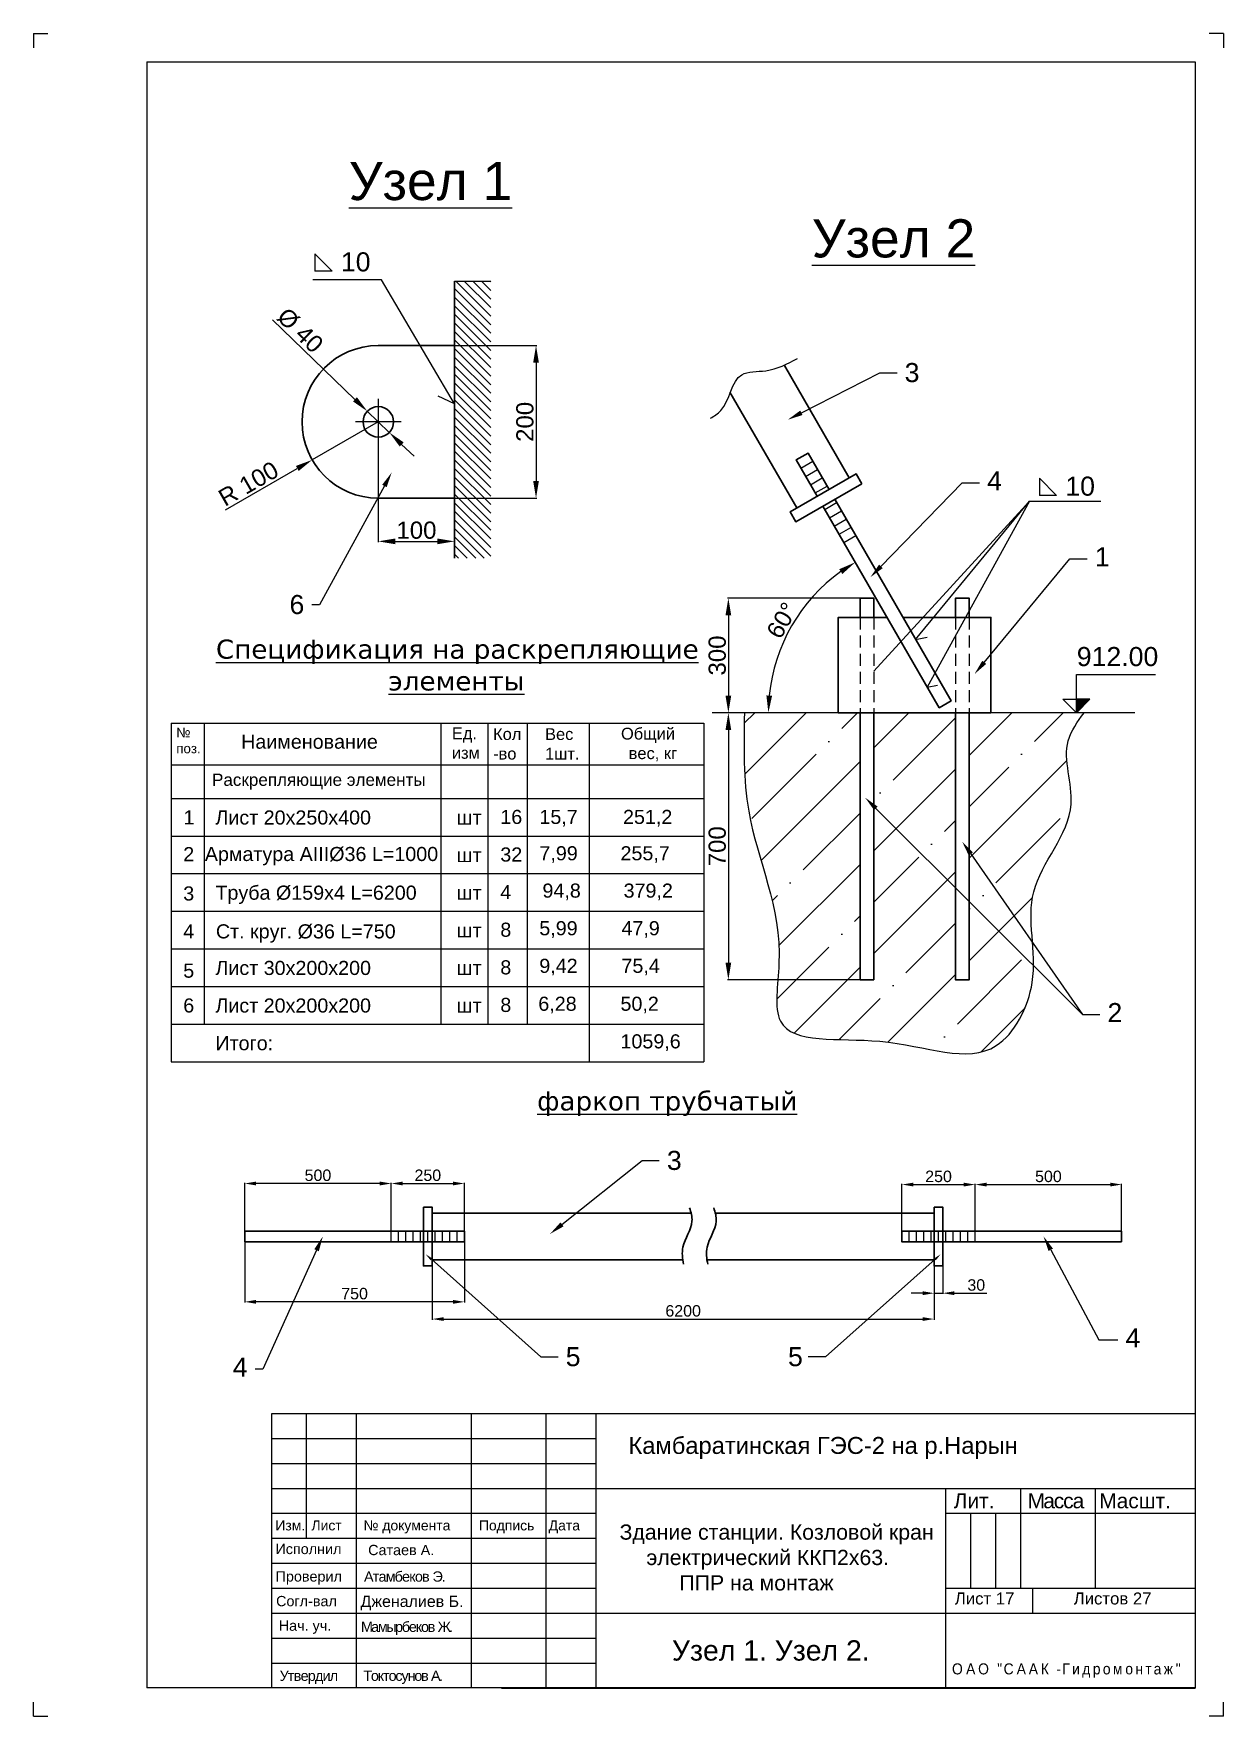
# Model space of a CAD drawing. Header units: millimetres. Extents: x 155577 to 993706, y -295114 to -113927.
# Drawn here: x 676718 to 707903, y -282929 to -238825 of the extents above; entities that cross this region are included whole.
import ezdxf
from ezdxf import colors
from ezdxf.entities.mleader import LeaderData, LeaderLine
from ezdxf.math import Vec2, Vec3

# ---------------------------------------------------------------- set-up
doc = ezdxf.new("R2010")
doc.units = ezdxf.units.MM
doc.linetypes.add('штриховая2', pattern=[9.525, 6.35, -3.175])
doc.layers.add('размер', color=84, linetype='Continuous', lineweight=18)
doc.styles.add('rom', font='times.ttf')
doc.styles.get("Standard").update_dxf_attribs({"font": 'arial.ttf'})
doc.dimstyles.new('ISO-25', dxfattribs={"dimtxt": 170, "dimasz": 170, "dimexe": 20, "dimexo": 10, "dimgap": 40, "dimtad": 1, "dimtxsty": 'Standard', "dimcen": 2.5, "dimadec": 0, "dimazin": 0, "dimtfac": 1, "dimtmove": 0, "dimatfit": 3, "dimfxl": 0, "dimarcsym": 0})

# ---------------------------------------------------------------- blocks, each defined once
blk = doc.blocks.new('A4')
at = {"color": 4}
for p, q in [((839180.34, -1943.12), (839180.34, -1945.62)), ((839180.34, -1943.12), (839182.84, -1943.12)), ((839390.34, -1943.12), (839387.84, -1943.12)), ((839390.34, -1943.12), (839390.34, -1945.62)), ((839180.34, -2240.12), (839180.34, -2237.62)), ((839390.34, -2240.12), (839390.34, -2237.62)), ((839180.34, -2240.12), (839182.84, -2240.12)), ((839390.34, -2240.12), (839387.84, -2240.12))]:
    blk.add_line(p, q, dxfattribs=at)
for p, q in [((839200.34, -1948.12), (839200.34, -2235.12)), ((839200.34, -1948.12), (839385.34, -1948.12)), ((839385.34, -1948.12), (839385.34, -2235.12)), ((839385.34, -2235.12), (839200.34, -2235.12))]:
    blk.add_line(p, q)
blk = doc.blocks.new('*D133')
at = {"layer": 'Defpoints', "color": 0, "transparency": 16777216}
for p in [(687752, -247000), (687752, -251000), (689886, -251000)]:
    blk.add_point(p, dxfattribs=at)
at = {"layer": 'размер', "color": 0, "lineweight": -2, "transparency": 16777216}
for p, q in [((687762, -247000), (689906, -247000)), ((689886, -247450), (689886, -250550)), ((687762, -251000), (689906, -251000))]:
    blk.add_line(p, q, dxfattribs=at)
at = {"layer": 'размер', "color": 0, "transparency": 16777216}
for points in [[(689811, -247450), (689961, -247450), (689886, -247000)], [(689811, -250550), (689961, -250550), (689886, -251000)]]:
    blk.add_solid(points, dxfattribs=at)
at = {"layer": 'размер', "color": 0, "transparency": 16777216, "insert": (689596, -249000), "char_height": 450, "attachment_point": 5, "rotation": 90}
blk.add_mtext('200', dxfattribs=at)
blk = doc.blocks.new('*D134')
at = {"layer": 'Defpoints', "color": 0, "transparency": 16777216}
for p in [(685752, -249600), (687752, -251000), (687752, -252132)]:
    blk.add_point(p, dxfattribs=at)
at = {"layer": 'размер', "color": 0, "lineweight": -2, "transparency": 16777216}
for p, q in [((685752, -249610), (685752, -252152)), ((687752, -251010), (687752, -252152)), ((686202, -252132), (687302, -252132))]:
    blk.add_line(p, q, dxfattribs=at)
at = {"layer": 'размер', "color": 0, "transparency": 16777216}
for points in [[(686202, -252057), (686202, -252207), (685752, -252132)], [(687302, -252057), (687302, -252207), (687752, -252132)]]:
    blk.add_solid(points, dxfattribs=at)
at = {"layer": 'размер', "color": 0, "transparency": 16777216, "insert": (686752, -251842), "char_height": 450, "attachment_point": 5}
blk.add_mtext('100', dxfattribs=at)
blk = doc.blocks.new('*D135')
at = {"layer": 'Defpoints', "color": 0, "transparency": 16777216}
for p in [(685464, -248723), (686040, -249278)]:
    blk.add_point(p, dxfattribs=at)
at = {"layer": 'размер', "color": 0, "lineweight": -2, "transparency": 16777216}
for p, q in [((682980, -246327), (685140, -248410)), ((686040, -249278), (685464, -248723)), ((686364, -249591), (686688, -249903))]:
    blk.add_line(p, q, dxfattribs=at)
at = {"layer": 'размер', "color": 0, "transparency": 16777216}
for points in [[(685193, -248356), (685088, -248464), (685464, -248723)], [(686416, -249537), (686312, -249645), (686040, -249278)]]:
    blk.add_solid(points, dxfattribs=at)
at = {"layer": 'размер', "color": 0, "transparency": 16777216, "insert": (683703, -246604), "char_height": 450, "attachment_point": 5, "rotation": 316.0409}
blk.add_mtext('%%C 40', dxfattribs=at)
blk = doc.blocks.new('*D136')
at = {"layer": 'Defpoints', "color": 0, "transparency": 16777216}
for p in [(685752, -249000), (684018, -249997)]:
    blk.add_point(p, dxfattribs=at)
at = {"layer": 'размер', "color": 0, "lineweight": -2, "transparency": 16777216}
for p, q in [((685752, -249000), (684018, -249997)), ((681748, -251302), (683628, -250221))]:
    blk.add_line(p, q, dxfattribs=at)
at = {"layer": 'размер', "color": 0, "transparency": 16777216}
blk.add_solid([(683591, -250156), (683666, -250286), (684018, -249997)], dxfattribs=at)
at = {"layer": 'размер', "color": 0, "transparency": 16777216, "insert": (682349, -250622), "char_height": 450, "attachment_point": 5, "rotation": 29.887}
blk.add_mtext('R 100', dxfattribs=at)
blk = doc.blocks.new('*D137')
at = {"layer": 'Defpoints', "color": 0, "transparency": 16777216}
for p in [(698380, -253624), (694928, -256624), (698380, -256624)]:
    blk.add_point(p, dxfattribs=at)
at = {"layer": 'размер', "color": 0, "lineweight": -2, "transparency": 16777216}
for p, q in [((698370, -253624), (694908, -253624)), ((694928, -254074), (694928, -256174)), ((698370, -256624), (694908, -256624))]:
    blk.add_line(p, q, dxfattribs=at)
at = {"layer": 'размер', "color": 0, "transparency": 16777216}
for points in [[(694853, -254074), (695003, -254074), (694928, -253624)], [(694853, -256174), (695003, -256174), (694928, -256624)]]:
    blk.add_solid(points, dxfattribs=at)
at = {"layer": 'размер', "color": 0, "transparency": 16777216, "insert": (694638, -255124), "char_height": 450, "attachment_point": 5, "rotation": 90}
blk.add_mtext('300', dxfattribs=at)
blk = doc.blocks.new('*D138')
at = {"layer": 'Defpoints', "color": 0, "transparency": 16777216}
for p in [(694928, -256624), (694928, -263624), (698380, -263624)]:
    blk.add_point(p, dxfattribs=at)
at = {"layer": 'размер', "color": 0, "lineweight": -2, "transparency": 16777216}
for p, q in [((694918, -256624), (694908, -256624)), ((694928, -257074), (694928, -263174)), ((698370, -263624), (694908, -263624))]:
    blk.add_line(p, q, dxfattribs=at)
at = {"layer": 'размер', "color": 0, "transparency": 16777216}
for points in [[(694853, -257074), (695003, -257074), (694928, -256624)], [(694853, -263174), (695003, -263174), (694928, -263624)]]:
    blk.add_solid(points, dxfattribs=at)
at = {"layer": 'размер', "color": 0, "transparency": 16777216, "insert": (694638, -260124), "char_height": 450, "attachment_point": 5, "rotation": 90}
blk.add_mtext('700', dxfattribs=at)
blk = doc.blocks.new('*D139')
at = {"layer": 'Defpoints', "color": 0, "transparency": 16777216}
for p in [(697404, -251210), (697042, -253698), (694505, -256624), (700454, -256493), (705584, -256624)]:
    blk.add_point(p, dxfattribs=at)
at = {"layer": 'размер', "color": 0, "lineweight": -2, "transparency": 16777216}
blk.add_arc((700530, -256624), 4553, 125.6656, 174.3344, dxfattribs=at)
at = {"layer": 'размер', "color": 0, "transparency": 16777216}
for points in [[(697835, -252862), (697916, -252988), (698254, -252681)], [(696074, -256178), (695925, -256171), (695977, -256624)]]:
    blk.add_solid(points, dxfattribs=at)
at = {"layer": 'размер', "color": 0, "transparency": 16777216, "insert": (696336, -254203), "char_height": 450, "attachment_point": 5, "rotation": 60}
blk.add_mtext('60°', dxfattribs=at)
blk = doc.blocks.new('*D140')
at = {"layer": 'Defpoints', "color": 0, "transparency": 16777216}
for p in [(687166, -269744), (700321, -269744), (700321, -272516)]:
    blk.add_point(p, dxfattribs=at)
at = {"layer": 'размер', "color": 0, "lineweight": -2, "transparency": 16777216}
for p, q in [((687166, -269754), (687166, -272536)), ((700321, -269754), (700321, -272536)), ((687466, -272516), (700021, -272516))]:
    blk.add_line(p, q, dxfattribs=at)
at = {"layer": 'размер', "color": 0, "transparency": 16777216}
for points in [[(687466, -272466), (687466, -272566), (687166, -272516)], [(700021, -272466), (700021, -272566), (700321, -272516)]]:
    blk.add_solid(points, dxfattribs=at)
at = {"layer": 'размер', "color": 0, "transparency": 16777216, "insert": (693743, -272303), "char_height": 300, "attachment_point": 5}
blk.add_mtext('6200', dxfattribs=at)
blk = doc.blocks.new('*D141')
at = {"layer": 'Defpoints', "color": 0, "transparency": 16777216}
for p in [(682250, -270493), (688010, -270493), (682250, -272065)]:
    blk.add_point(p, dxfattribs=at)
at = {"layer": 'размер', "color": 0, "lineweight": -2, "transparency": 16777216}
for p, q in [((682250, -270503), (682250, -272085)), ((688010, -270503), (688010, -272085)), ((687710, -272065), (682550, -272065))]:
    blk.add_line(p, q, dxfattribs=at)
at = {"layer": 'размер', "color": 0, "transparency": 16777216}
for points in [[(682550, -272015), (682550, -272115), (682250, -272065)], [(687710, -272015), (687710, -272115), (688010, -272065)]]:
    blk.add_solid(points, dxfattribs=at)
at = {"layer": 'размер', "color": 0, "transparency": 16777216, "insert": (685130, -271851), "char_height": 300, "attachment_point": 5}
blk.add_mtext('750', dxfattribs=at)
blk = doc.blocks.new('*D142')
at = {"layer": 'Defpoints', "color": 0, "transparency": 16777216}
for p in [(688010, -268963), (686090, -270216), (688010, -270216)]:
    blk.add_point(p, dxfattribs=at)
at = {"layer": 'размер', "color": 0, "lineweight": -2, "transparency": 16777216}
for p, q in [((686090, -270206), (686090, -268943)), ((686390, -268963), (687710, -268963)), ((688010, -270206), (688010, -268943))]:
    blk.add_line(p, q, dxfattribs=at)
at = {"layer": 'размер', "color": 0, "transparency": 16777216}
for points in [[(686390, -268913), (686390, -269013), (686090, -268963)], [(687710, -268913), (687710, -269013), (688010, -268963)]]:
    blk.add_solid(points, dxfattribs=at)
at = {"layer": 'размер', "color": 0, "transparency": 16777216, "insert": (687050, -268749), "char_height": 300, "attachment_point": 5}
blk.add_mtext('250', dxfattribs=at)
blk = doc.blocks.new('*D143')
at = {"layer": 'Defpoints', "color": 0, "transparency": 16777216}
for p in [(682250, -268963), (682250, -270216), (686090, -270216)]:
    blk.add_point(p, dxfattribs=at)
at = {"layer": 'размер', "color": 0, "lineweight": -2, "transparency": 16777216}
for p, q in [((682250, -270206), (682250, -268943)), ((685790, -268963), (682550, -268963)), ((686090, -270206), (686090, -268943))]:
    blk.add_line(p, q, dxfattribs=at)
at = {"layer": 'размер', "color": 0, "transparency": 16777216}
for points in [[(682550, -268913), (682550, -269013), (682250, -268963)], [(685790, -268913), (685790, -269013), (686090, -268963)]]:
    blk.add_solid(points, dxfattribs=at)
at = {"layer": 'размер', "color": 0, "transparency": 16777216, "insert": (684170, -268749), "char_height": 300, "attachment_point": 5}
blk.add_mtext('500', dxfattribs=at)
blk = doc.blocks.new('*D144')
at = {"layer": 'Defpoints', "color": 0, "transparency": 16777216}
for p in [(701397, -268991), (699477, -270216), (701397, -270216)]:
    blk.add_point(p, dxfattribs=at)
at = {"layer": 'размер', "color": 0, "lineweight": -2, "transparency": 16777216}
for p, q in [((699477, -270206), (699477, -268971)), ((699777, -268991), (701097, -268991)), ((701397, -270206), (701397, -268971))]:
    blk.add_line(p, q, dxfattribs=at)
at = {"layer": 'размер', "color": 0, "transparency": 16777216}
for points in [[(699777, -268941), (699777, -269041), (699477, -268991)], [(701097, -268941), (701097, -269041), (701397, -268991)]]:
    blk.add_solid(points, dxfattribs=at)
at = {"layer": 'размер', "color": 0, "transparency": 16777216, "insert": (700437, -268778), "char_height": 300, "attachment_point": 5}
blk.add_mtext('250', dxfattribs=at)
blk = doc.blocks.new('*D145')
at = {"layer": 'Defpoints', "color": 0, "transparency": 16777216}
for p in [(705237, -268991), (701397, -270216), (705237, -270216)]:
    blk.add_point(p, dxfattribs=at)
at = {"layer": 'размер', "color": 0, "lineweight": -2, "transparency": 16777216}
for p, q in [((701397, -270206), (701397, -268971)), ((701697, -268991), (704937, -268991)), ((705237, -270206), (705237, -268971))]:
    blk.add_line(p, q, dxfattribs=at)
at = {"layer": 'размер', "color": 0, "transparency": 16777216}
for points in [[(701697, -268941), (701697, -269041), (701397, -268991)], [(704937, -268941), (704937, -269041), (705237, -268991)]]:
    blk.add_solid(points, dxfattribs=at)
at = {"layer": 'размер', "color": 0, "transparency": 16777216, "insert": (703317, -268778), "char_height": 300, "attachment_point": 5}
blk.add_mtext('500', dxfattribs=at)
blk = doc.blocks.new('*D146')
at = {"layer": 'Defpoints', "color": 0, "transparency": 16777216}
for p in [(700321, -271123), (700552, -271123), (700552, -271838)]:
    blk.add_point(p, dxfattribs=at)
at = {"layer": 'размер', "color": 0, "lineweight": -2, "transparency": 16777216}
for p, q in [((700321, -271133), (700321, -271858)), ((700552, -271133), (700552, -271858)), ((700021, -271838), (699721, -271838)), ((700321, -271838), (700552, -271838)), ((700852, -271838), (701700, -271838))]:
    blk.add_line(p, q, dxfattribs=at)
at = {"layer": 'размер', "color": 0, "transparency": 16777216}
for points in [[(700021, -271788), (700021, -271888), (700321, -271838)], [(700852, -271788), (700852, -271888), (700552, -271838)]]:
    blk.add_solid(points, dxfattribs=at)
at = {"layer": 'размер', "color": 0, "transparency": 16777216, "insert": (701426, -271625), "char_height": 300, "attachment_point": 5}
blk.add_mtext('30', dxfattribs=at)

msp = doc.modelspace()

# ---------------------------------------------------------------- hatches: boundary and pattern name
h = msp.add_hatch()
h.set_pattern_fill('ANSI31', color=256, scale=50, angle=90, style=0)
h.set_pattern_definition([(135, (0, 3784.61), (-112.2532, -112.2532), [])])
h.paths.add_polyline_path([(688700.415, -247000.494), (688700.415, -245311.903), (687752.318, -245311.903), (687752.318, -247000.494), (687752.318, -251000.494), (687752.318, -252569.002), (688700.415, -252569.002), (688700.415, -251000.494)])
h = msp.add_hatch()
h.set_pattern_fill('ANSI35', color=256, scale=300, style=0)
h.set_pattern_definition([(45, (-6156507.2, 2381133), (-1347.0384, 1347.0384), []), (45, (-6155160.2, 2381133), (-1347.0384, 1347.0384), [2381.25, -476.25, 0, -476.25])])
edge = h.paths.add_edge_path()
edge.add_line((698380.015, -256624.015), (695348.904, -256624.015))
edge.add_spline(control_points=[(695348.904, -256624.015), (695333.306, -257501.128), (695293.132, -259760.213), (696545.676, -262131.74), (695911.324, -265422.842), (699219.424, -264926.767), (701842.884, -266142.188), (703244.977, -263506.281), (702446.087, -261206.188), (704332.271, -259375.16), (703568.701, -257566.175), (704079.175, -256861.615), (704251.322, -256624.015)], knot_values=[0, 0, 0, 0, 258.474858731, 665.725746099, 816.515883548, 1082.091336708, 1387.849909082, 1578.609411502, 1816.061337592, 2065.997594357, 2231.987027669, 2316.445921602, 2316.445921602, 2316.445921602, 2316.445921602], degree=3, periodic=0)
edge.add_line((704251.322, -256624.015), (701240.015, -256624.015))
edge.add_line((701240.015, -256624.015), (701240.015, -263624.015))
edge.add_line((701240.015, -263624.015), (700880.015, -263624.015))
edge.add_line((700880.015, -263624.015), (700880.015, -256624.015))
edge.add_line((700880.015, -256624.015), (698740.015, -256624.015))
edge.add_line((698740.015, -256624.015), (698740.015, -263624.015))
edge.add_line((698740.015, -263624.015), (698380.015, -263624.015))
edge.add_line((698380.015, -263624.015), (698380.015, -256624.015))
msp.add_hatch(color=256).paths.add_polyline_path([(704051.059, -256624.015), (704404.612, -256270.462), (704051.059, -256270.462)])

# ---------------------------------------------------------------- linework, layer by layer
for p, q in [((684092.1, -244596.228), (684092.1, -245046.987)), ((684092.1, -244596.228), (684542.858, -245046.987)), ((684542.858, -245046.987), (684092.1, -245046.987)), ((685832.608, -245273.779), (684032.862, -245273.779)), ((687752.318, -248528.277), (685832.608, -245273.779)), ((687752.318, -245311.903), (688700.415, -245311.903)), ((685752.318, -248400.494), (685752.318, -249600.494)), ((687752.318, -248528.277), (687323.511, -248322.189)), ((686352.318, -249000.494), (685152.318, -249000.494)), ((696829.13, -250214.031), (697140.899, -250034.031)), ((696954.13, -250430.538), (697265.899, -250250.538)), ((696954.13, -250430.538), (697265.899, -250250.538)), ((697079.13, -250647.044), (697390.899, -250467.044)), ((697079.13, -250647.044), (697390.899, -250467.044)), ((703080.839, -250475.337), (703080.839, -250926.096)), ((703080.839, -250475.337), (703531.598, -250926.096)), ((697204.13, -250863.55), (697515.899, -250683.55)), ((697204.13, -250863.55), (697515.899, -250683.55)), ((703531.598, -250926.096), (703080.839, -250926.096)), ((697454.13, -251296.563), (697765.899, -251116.563)), ((697454.13, -251296.563), (697765.899, -251116.563)), ((697579.13, -251513.07), (697890.899, -251333.07)), ((697579.13, -251513.07), (697890.899, -251333.07)), ((702825.054, -251076.604), (698740.015, -255530.815)), ((699836.823, -254703.508), (702825.054, -251076.604)), ((702825.054, -251076.604), (700141.324, -255950.92)), ((702825.054, -251076.604), (704695.1, -251076.604)), ((697704.13, -251729.576), (698015.899, -251549.576)), ((697704.13, -251729.576), (698015.899, -251549.576)), ((697829.13, -251946.082), (698140.899, -251766.082)), ((697829.13, -251946.082), (698140.899, -251766.082)), ((697954.13, -252162.589), (698265.899, -251982.589)), ((699836.823, -254703.508), (700140.708, -254646.019)), ((704051.059, -256624.015), (704051.059, -255624.015)), ((704051.059, -255624.015), (706128.117, -255624.015)), ((700141.324, -255950.92), (700410.588, -255899.981)), ((705584.451, -256624.015), (694505.356, -256624.015)), ((704051.059, -256624.015), (703697.505, -256270.462)), ((703697.505, -256270.462), (704051.059, -256270.462)), ((704051.059, -256624.015), (704404.612, -256270.462)), ((704404.612, -256270.462), (704051.059, -256270.462)), ((680320.565, -256899.591), (694284.961, -256899.591)), ((680320.565, -256899.591), (680320.565, -265769.991)), ((681182.965, -256899.591), (681182.965, -264784.391)), ((687394.008, -256899.591), (687394.008, -264784.391)), ((688626.008, -256899.591), (688626.008, -264784.391)), ((689651.485, -256899.591), (689651.485, -264784.391)), ((691276.135, -256899.591), (691276.135, -265769.991)), ((694284.961, -256899.591), (694284.961, -265769.991)), ((680320.565, -257986.344), (694284.961, -257986.344)), ((680320.565, -258870.791), (694284.961, -258870.791)), ((680320.565, -259856.391), (694284.961, -259856.391)), ((680320.565, -260841.991), (694284.961, -260841.991)), ((680320.565, -261827.591), (694284.961, -261827.591)), ((680320.565, -262813.191), (694284.961, -262813.191)), ((680320.565, -263798.791), (694284.961, -263798.791)), ((680320.565, -264784.391), (694284.961, -264784.391)), ((680320.565, -265769.991), (694284.961, -265769.991)), ((686090.467, -270492.852), (686090.467, -270216.372)), ((686282.467, -270492.852), (686282.467, -270216.372)), ((686282.467, -270492.852), (686282.467, -270216.372)), ((686474.467, -270492.852), (686474.467, -270216.372)), ((686474.467, -270492.852), (686474.467, -270216.372)), ((686666.467, -270492.852), (686666.467, -270216.372)), ((686666.467, -270492.852), (686666.467, -270216.372)), ((686858.467, -270492.852), (686858.467, -270216.372)), ((686858.467, -270492.852), (686858.467, -270216.372)), ((687242.467, -270492.852), (687242.467, -270216.372)), ((687242.467, -270492.852), (687242.467, -270216.372)), ((687434.467, -270492.852), (687434.467, -270216.372)), ((687434.467, -270492.852), (687434.467, -270216.372)), ((687626.467, -270492.852), (687626.467, -270216.372)), ((687626.467, -270492.852), (687626.467, -270216.372)), ((687818.467, -270492.852), (687818.467, -270216.372)), ((699668.505, -270492.852), (699668.505, -270216.372)), ((699860.505, -270492.852), (699860.505, -270216.372)), ((699860.505, -270492.852), (699860.505, -270216.372)), ((700052.505, -270492.852), (700052.505, -270216.372)), ((700052.505, -270492.852), (700052.505, -270216.372)), ((700244.505, -270492.852), (700244.505, -270216.372)), ((700244.505, -270492.852), (700244.505, -270216.372)), ((700628.505, -270492.852), (700628.505, -270216.372)), ((700628.505, -270492.852), (700628.505, -270216.372)), ((700820.505, -270492.852), (700820.505, -270216.372)), ((700820.505, -270492.852), (700820.505, -270216.372)), ((701012.505, -270492.852), (701012.505, -270216.372)), ((701012.505, -270492.852), (701012.505, -270216.372)), ((701204.505, -270492.852), (701204.505, -270216.372)), ((701204.505, -270492.852), (701204.505, -270216.372)), ((701396.505, -270492.852), (701396.505, -270216.372)), ((682958.206, -282186.761), (682958.206, -274991.582)), ((682958.206, -274991.582), (707160.171, -274991.582)), ((683873.956, -278262.118), (683873.956, -274991.582)), ((685182.171, -282186.761), (685182.171, -274991.582)), ((688191.064, -282186.761), (688191.064, -274991.582)), ((690153.385, -282186.761), (690153.385, -274991.582)), ((691461.599, -282186.761), (691461.599, -274991.582)), ((682958.206, -275645.69), (691461.599, -275645.69)), ((682958.206, -276299.797), (691461.599, -276299.797)), ((682958.206, -276953.904), (707160.171, -276953.904)), ((682958.206, -276953.904), (707160.171, -276953.904)), ((700619.1, -276953.904), (700619.1, -282186.761)), ((702581.421, -276953.904), (702581.421, -279570.333)), ((704543.743, -276953.904), (704543.743, -279570.333)), ((707160.171, -276781.361), (707160.171, -282186.761)), ((682958.206, -277608.011), (691461.599, -277608.011)), ((700619.1, -277608.011), (707160.171, -277608.011)), ((701273.207, -277608.011), (701273.207, -279570.333)), ((701927.314, -277608.011), (701927.314, -279570.333)), ((682958.206, -278262.118), (691461.599, -278262.118)), ((682958.206, -278262.118), (691461.599, -278262.118)), ((682958.206, -278916.225), (691461.599, -278916.225)), ((682958.206, -278916.225), (691461.599, -278916.225)), ((682958.206, -279570.333), (691461.599, -279570.333)), ((700619.1, -279570.333), (707160.171, -279570.333)), ((702903.893, -279570.333), (702903.893, -280224.44)), ((682958.206, -280224.44), (707160.171, -280224.44)), ((682958.206, -280878.547), (691461.599, -280878.547)), ((682958.206, -280878.547), (691461.599, -280878.547)), ((682958.206, -281532.654), (691461.599, -281532.654)), ((707160.171, -282186.761), (688978.371, -282186.761)), ((688978.371, -282186.761), (707160.171, -282186.761))]:
    msp.add_line(p, q)
at = {"lineweight": 30}
for p, q in [((687752.318, -247000.494), (687752.318, -245311.903)), ((687752.318, -247000.494), (685752.318, -247000.494)), ((687752.318, -251000.494), (687752.318, -247000.494)), ((698098.505, -250462.653), (696400.601, -247521.797)), ((694967.459, -248219.523), (696721.524, -251257.653)), ((685752.318, -251000.494), (687752.318, -251000.494)), ((687752.318, -252569.002), (687752.318, -251000.494)), ((687165.667, -269744.052), (693952.957, -269744.052)), ((694588.077, -269744.052), (700321.305, -269744.052)), ((693732.441, -270965.172), (687165.667, -270965.172)), ((700321.305, -270965.172), (694367.561, -270965.172))]:
    msp.add_line(p, q, dxfattribs=at)
at = {"linetype": 'штриховая2', "ltscale": 50}
for p, q in [((698380.015, -254124.015), (698380.015, -256624.015)), ((698740.015, -254124.015), (698740.015, -256624.015)), ((700880.015, -254124.015), (700880.015, -256624.015)), ((701240.015, -254124.015), (701240.015, -256624.015))]:
    msp.add_line(p, q, dxfattribs=at)
at = {"color": 3}
for p, q in [((687050.467, -270492.852), (687050.467, -270216.372)), ((700436.505, -270492.852), (700436.505, -270216.372))]:
    msp.add_line(p, q, dxfattribs=at)
at = {"lineweight": 30}
for points in [[(697254.13, -250950.153), (696704.13, -249997.525), (697015.899, -249817.525), (697565.899, -250770.153)], [(697715.899, -251029.961), (700765.899, -256312.716), (700454.13, -256492.716), (697404.13, -251209.961)], [(698380.015, -254124.015), (698380.015, -253624.015), (698740.015, -253624.015), (698740.015, -254124.015)], [(700880.015, -254124.015), (700880.015, -253624.015), (701240.015, -253624.015), (701240.015, -254124.015)], [(699502.253, -254124.015), (701810.015, -254124.015), (701810.015, -256624.015), (697810.015, -256624.015), (697810.015, -254124.015), (699086.56, -254124.015)], [(698740.015, -256624.015), (698740.015, -263624.015), (698380.015, -263624.015), (698380.015, -256624.015)], [(701240.015, -256624.015), (701240.015, -263624.015), (700880.015, -263624.015), (700880.015, -256624.015)]]:
    msp.add_lwpolyline(points, dxfattribs=at)
for points in [[(698426.04, -250619.961), (698276.04, -250360.153), (696543.989, -251360.153), (696693.989, -251619.961)], [(686935.267, -269586.612), (687165.667, -269586.612), (687165.667, -271122.612), (686935.267, -271122.612)], [(700321.305, -269586.612), (700551.705, -269586.612), (700551.705, -271122.612), (700321.305, -271122.612)], [(682250.467, -270492.852), (688010.467, -270492.852), (688010.467, -270216.372), (682250.467, -270216.372)], [(705236.505, -270492.852), (699476.505, -270492.852), (699476.505, -270216.372), (705236.505, -270216.372)]]:
    msp.add_lwpolyline(points, close=True, dxfattribs=at)
msp.add_circle((685752.318, -249000.494), 400, dxfattribs=at)
msp.add_arc((685752.318, -249000.494), 2000, 90, 270, dxfattribs=at)
for points in [[(694459.195, -248906.807), (694729.297, -248704.078), (695278.597, -247763.386), (695906.316, -247658.843), (696736.287, -247340.612)], [(695348.904, -256624.015), (695462.113, -259206.283), (696254.263, -263201.008), (696291.964, -264708.438), (698894.78, -265236.058), (701950.275, -265349.106), (702893.336, -263690.927), (702931.037, -261316.707), (703911.852, -259017.834), (703836.396, -257359.656), (704251.322, -256624.015)]]:
    msp.add_spline(points, degree=3)
for points in [[(693909.524, -269602.522), (693951.135, -269719.616), (694044.704, -270070.192), (693680.255, -270537.427), (693721.606, -270927.735), (693752.344, -271079.986)], [(694544.643, -269602.522), (694586.254, -269719.616), (694679.824, -270070.192), (694315.374, -270537.427), (694356.725, -270927.735), (694387.463, -271079.986)]]:
    msp.add_open_spline(points, degree=3, knots=[134.388902162, 134.388902162, 134.388902162, 134.388902162, 492.997676913, 1214.036856608, 1667.82773512, 1667.82773512, 1667.82773512, 1667.82773512], dxfattribs=at)

# ---------------------------------------------------------------- block references
at = {"color": 4, "xscale": 148.5, "yscale": 148.5, "zscale": 148.5}
msp.add_blockref('A4', (-123941563.107, 49729.164), dxfattribs=at)

# ---------------------------------------------------------------- texts
for s, insert, char_height, width, attachment_point in [('{\\LУзел 1}', (684976.079, -242186.528), 1000, 6066.91323, 1), ('{\\LУзел 2}', (697113.116, -243690.032), 1000, 6066.91323, 1), ('10', (684771.724, -244556.227), 500, 1863.66464, 1), ('10', (703760.463, -250435.336), 500, 1863.66464, 1), ('\\pi40.807;{\\fVerdana|b0|i0|c204|p34;\\LСпецификация на раскрепляющие \\P\\pi4561;элементы}', (681455.088, -254707.12), 500, 12458.71364, 1), ('912.00', (704061.042, -254901.203), 500, 1658.79455, 1), ('{\\H0.67641x;№\\Pпоз.} ', (680456.035, -257019.505), 369.6, 688.38424, 1), ('Ед.\\Pизм', (687680.685, -257008.974), 308, 697.22369, 1), ('Кол\\P-во', (688761.167, -257029.102), 308, 711.63455, 1), ('Вес\\P1шт.', (690123.164, -257029.334), 308, 697.22369, 1), ('\\pi370.8;Общий \\P\\pi572.39;вес, кг', (691742.846, -257017.806), 308, 2108.06827, 1), ('Наименование', (682155.922, -257197.536), 369.6, 4441.30651, 1), ('Раскрепляющие элементы', (681392.875, -258220.329), 320, 5729.85521, 1), ('1', (680646.383, -259180.358), 369.6, 291.87108, 1), ('Лист 20х250х400', (681482.045, -259185.416), 369.6, 5717.59891, 1), ('шт', (687807.605, -259185.416), 369.6, 291.87108, 1), ('16', (688949.92, -259169.633), 369.6, 291.87108, 1), ('15,7', (689975.397, -259169.633), 369.6, 291.87108, 1), ('251,2', (692166.599, -259169.633), 369.6, 291.87108, 1), ('2', (680638.981, -260145.429), 369.6, 291.87108, 1), ('Арматура AIII%%C36 L=1000', (681204.24, -260141.653), 369.6, 6151.95494, 1), ('32', (688949.92, -260155.233), 369.6, 291.87108, 1), ('7,99', (689975.397, -260122.075), 369.6, 291.87108, 1), ('255,7', (692100.427, -260122.075), 369.6, 291.87108, 1), ('шт', (687807.605, -260171.016), 369.6, 291.87108, 1), ('94,8', (690054.872, -261101.244), 369.6, 291.87108, 1), ('379,2', (692181.375, -261101.244), 369.6, 291.87108, 1), ('3', (680638.981, -261176.356), 369.6, 291.87108, 1), ('Труба %%C159х4 L=6200', (681482.045, -261155.196), 369.6, 5673.30184, 1), ('шт', (687807.605, -261156.616), 369.6, 291.87108, 1), ('4', (688949.92, -261140.833), 369.6, 291.87108, 1), ('4', (680638.981, -262169.507), 369.6, 291.87108, 1), ('Ст. круг. %%C36 L=750', (681495.174, -262169.507), 369.6, 5769.67533, 1), ('шт', (687807.605, -262142.216), 369.6, 291.87108, 1), ('8', (688949.92, -262126.433), 369.6, 291.87108, 1), ('5,99', (689972.238, -262086.844), 369.6, 291.87108, 1), ('47,9', (692125.888, -262086.844), 369.6, 291.87108, 1), ('5', (680638.981, -263199.546), 369.6, 291.87108, 1), ('Лист 30х200х200', (681482.045, -263127.816), 369.6, 5717.59891, 1), ('шт', (687807.605, -263127.816), 369.6, 291.87108, 1), ('8', (688949.92, -263112.033), 369.6, 291.87108, 1), ('9,42', (689972.238, -263072.444), 369.6, 291.87108, 1), ('75,4', (692125.888, -263072.444), 369.6, 291.87108, 1), ('6', (680638.981, -264111.512), 369.6, 291.87108, 1), ('Лист 20х200х200', (681482.045, -264113.416), 369.6, 5717.59891, 1), ('8', (688949.92, -264097.633), 369.6, 291.87108, 1), ('6,28', (689946.21, -264066.522), 369.6, 291.87108, 1), ('50,2', (692099.86, -264066.522), 369.6, 291.87108, 1), ('шт', (687807.605, -264113.416), 369.6, 291.87108, 1), ('1059,6', (692099.86, -265052.122), 369.6, 291.87108, 1), ('Итого:', (681482.045, -265099.016), 369.6, 5717.59891, 1), ('{\\fVerdana|b0|i0|c204|p34;\\Lфаркоп\\fVerdana|b0|i0|c0|p34; \\fVerdana|b0|i0|c204|p34;трубчатый}', (689915.14, -266549.201), 500, 7266.61841, 1), ('Камбаратинская ГЭС-2 на р.Нарын', (692309.856, -275606.474), 444.79287, 15409.40209, 1), ('{\\H1.5x;Лит.}', (700833.718, -277083.468), 261.64286, 1218.85232, 1), ('{\\H1.5x;\\T0.9;Масса}', (702772.405, -277083.468), 261.64286, 1218.85232, 1), ('{\\H1.5x;Масшт.}', (704649.28, -277083.468), 261.64286, 1218.85232, 1), ('Изм.', (683053.014, -277793.965), 261.6429, 3075.09004, 1), ('Лист', (683999.137, -277793.965), 261.6429, 3075.09004, 1), ('{\\fArial|b0|i0|c204|p34;№ документа}', (685363.534, -277793.965), 261.64286, 3075.09004, 1), ('Подпись ', (688389.282, -277793.965), 261.6429, 1589.57003, 1), ('Дата', (690218.471, -277793.965), 261.6429, 725.22237, 1), ('\\pi102.31;Здание станции. Козловой кран \\P\\pi808.31;электрический ККП2х63.\\P\\pi1671.1;ППР на монтаж', (691972.833, -277899.289), 399.33282, 8449.96999, 1), ('Исполнил', (683056.081, -278407.235), 269.5497, 1536.4293, 1), ('Сатаев А.', (685485.766, -278434.543), 269.5497, 2643.40605, 1), ('Проверил', (683059.135, -279126.596), 269.5497, 1536.4293, 1), ('{\\T0.9;Атамбеков Э}.', (685377.076, -279130.17), 269.54965, 2835.52721, 1), ('Согл-вал', (683072.897, -279773.361), 269.5497, 1536.4293, 1), ('Дженалиев Б.', (685287.021, -279764.223), 299.49961, 2761.70796, 1), ('Лист 17', (700863.18, -279683.028), 313.9714, 2154.93112, 1), ('Листов 27', (703979.986, -279683.028), 313.9714, 2154.93112, 1), ('Нач. уч.', (683142.061, -280416.514), 269.5497, 2076.7043, 1), ('{\\T0.85;Мамырбеков Ж\\T0.75;.}', (685296.456, -280446.784), 269.54965, 3102.1488, 1), ('Узел 1. Узел 2.', (696040.35, -281205.6), 532.44376, 9157.50023, 5), ('{\\T0.9;Утвердил}', (683164.801, -281729.935), 269.54965, 1536.4293, 1), ('{\\T0.85;Токтосунов А.}', (685361.543, -281729.935), 269.54965, 3177.93611, 1)]:
    msp.add_mtext(s, dxfattribs=dict(insert=insert, char_height=char_height, width=width, attachment_point=attachment_point))
at = {"linetype": 'Continuous', "insert": (703806.9, -281728.601), "char_height": 430.567809, "width": 6162.98546, "attachment_point": 5, "style": 'rom'}
msp.add_mtext('{\\fArial|b0|i0|c204|p34;\\H0.6733x;\\W0.9;\\T1.3;ОАО "СААК \\fArial|b0|i0|c0|p34;-\\fArial|b0|i0|c204|p34;Гидромонтаж\\fArial|b0|i0|c0|p34;"\\Fsimplex|c0;\\H1.485x;\\Q12;\\T1; }', dxfattribs=at)

# ---------------------------------------------------------------- dimensions: what is measured, and where the dimension line sits
at = {"layer": 'размер'}
dim = msp.add_diameter_dim_2p(p1=(686040.252, -249278.152), p2=(685464.384, -248722.836), text='%%C 40', dimstyle='ISO-25', override={"dimtxt": 450, "dimasz": 450, "dimgap": 60}, dxfattribs=at)
dim.commit()
dim.dimension.update_dxf_attribs({"geometry": '*D135', "text_midpoint": (683493.284, -246822.084), "dimtype": 163})
for base, p1, p2, text, picture, middle in [((689885.926, -251000.494), (687752.318, -247000.494), (687752.318, -251000.494), '200', '*D133', (689885.926, -249000.494)), ((694927.632, -256624.015), (698380.015, -253624.015), (698380.015, -256624.015), '300', '*D137', (694927.632, -255124.015))]:
    dim = msp.add_linear_dim(base=base, p1=p1, p2=p2, angle=90, text=text, dimstyle='ISO-25', override={"dimtxt": 450, "dimasz": 450, "dimgap": 60}, dxfattribs=at)
    dim.commit()
    dim.dimension.update_dxf_attribs({"geometry": picture, "text_midpoint": middle, "dimtype": 160})
dim = msp.add_radius_dim(center=(685752.318, -249000.494), mpoint=(684018.298, -249997.077), text='R 100', dimstyle='ISO-25', override={"dimtxt": 450, "dimasz": 450, "dimgap": 60}, dxfattribs=at)
dim.commit()
dim.dimension.update_dxf_attribs({"geometry": '*D136', "text_midpoint": (682348.835, -250622.354)})
for base, p1, p2, text, override, picture, middle in [((687752.318, -252131.595), (685752.318, -249600.494), (687752.318, -251000.494), '100', {"dimtxt": 450, "dimasz": 450, "dimgap": 60}, '*D134', (686752.318, -252131.595)), ((700321.305, -272515.738), (687165.667, -269744.052), (700321.305, -269744.052), '6200', {"dimtxt": 300, "dimasz": 300, "dimgap": 60}, '*D140', (693743.486, -272515.738)), ((682250.467, -272064.535), (688010.467, -270492.852), (682250.467, -270492.852), '750', {"dimtxt": 300, "dimasz": 300, "dimgap": 60}, '*D141', (685130.467, -272064.535))]:
    dim = msp.add_linear_dim(base=base, p1=p1, p2=p2, text=text, dimstyle='ISO-25', override=override, dxfattribs=at)
    dim.commit()
    dim.dimension.update_dxf_attribs({"geometry": picture, "text_midpoint": middle, "dimtype": 160})
dim = msp.add_angular_dim_2l(base=(697042.412, -253697.635), line1=((705584.451, -256624.015), (694505.356, -256624.015)), line2=((700454.13, -256492.716), (697404.13, -251209.961)), dimstyle='ISO-25', override={"dimtxt": 450, "dimasz": 450, "dimgap": 60}, dxfattribs=at)
dim.commit()
dim.dimension.update_dxf_attribs({"geometry": '*D139', "text_midpoint": (696336.297, -254202.817)})
dim = msp.add_linear_dim(base=(694927.632, -263624.015), p1=(694927.632, -256624.015), p2=(698380.015, -263624.015), angle=90, text='700', dimstyle='ISO-25', override={"dimtxt": 450, "dimasz": 450, "dimgap": 60}, dxfattribs=at)
dim.commit()
dim.dimension.update_dxf_attribs({"geometry": '*D138', "text_midpoint": (694637.875, -260124.015)})
for base, p1, p2, text, picture, middle in [((682250.467, -268962.616), (686090.467, -270216.372), (682250.467, -270216.372), '500', '*D143', (684170.467, -268749.444)), ((688010.467, -268962.616), (686090.467, -270216.372), (688010.467, -270216.372), '250', '*D142', (687050.467, -268749.444)), ((701396.505, -268990.949), (699476.505, -270216.372), (701396.505, -270216.372), '250', '*D144', (700436.505, -268777.777)), ((705236.505, -268990.949), (701396.505, -270216.372), (705236.505, -270216.372), '500', '*D145', (703316.505, -268777.777)), ((700551.705, -271838.153), (700321.305, -271122.612), (700551.705, -271122.612), '30', '*D146', (701425.962, -271624.879))]:
    dim = msp.add_linear_dim(base=base, p1=p1, p2=p2, text=text, dimstyle='ISO-25', override={"dimtxt": 300, "dimasz": 300, "dimgap": 60}, dxfattribs=at)
    dim.commit()
    dim.dimension.update_dxf_attribs({"geometry": picture, "text_midpoint": middle})

# ---------------------------------------------------------------- leaders
ml = msp.add_multileader_mtext('Standard', dxfattribs=at)
ml.set_content('3', color=256)
ml.set_leader_properties()
ml.build(insert=Vec2(0, 0))
ml.multileader.update_dxf_attribs({"dogleg_length": 200, "arrow_head_size": 400})
ctx = ml.context
ctx.base_point, ctx.char_height, ctx.arrow_head_size, ctx.landing_gap_size, ctx.plane_origin = Vec3(699349.01, -247711.607), 500, 400, 200, Vec3(694363.741, -252284.862)
notes = []
notes.append((ctx, [(0, (1, 1, 0), (698897.147, -247711.607), (1, 0), 451.863, [(0, [(696486.487, -248943.656)], 0, [])])]))
ctx.mtext.insert, ctx.mtext.flow_direction = Vec3(699549.01, -247457.173), 5
ml = msp.add_multileader_mtext('Standard', dxfattribs=at)
ml.set_content('6', color=256)
ml.set_leader_properties()
ml.build(insert=Vec2(0, 0))
ml.multileader.update_dxf_attribs({"dogleg_length": 200, "arrow_head_size": 400})
ctx = ml.context
ctx.base_point, ctx.char_height, ctx.arrow_head_size, ctx.landing_gap_size, ctx.plane_origin = Vec3(683282.446, -253791.7), 500, 400, 200, Vec3(683981.074, -253669.285)
ctx.text_align_type = 2
notes.append((ctx, [(1, (1, 1, 0), (684212.596, -253791.7), (-1, 0), 200, [(0, [(686103.82, -250328.079)], 0, [])])]))
ctx.mtext.insert, ctx.mtext.alignment, ctx.mtext.flow_direction = Vec3(683812.596, -253537.436), 3, 5
ml = msp.add_multileader_mtext('Standard', dxfattribs=at)
ml.set_content('4', color=256)
ml.set_leader_properties()
ml.build(insert=Vec2(0, 0))
ml.multileader.update_dxf_attribs({"dogleg_length": 200, "arrow_head_size": 400})
ctx = ml.context
ctx.base_point, ctx.char_height, ctx.arrow_head_size, ctx.landing_gap_size, ctx.plane_origin = Vec3(701510.109, -250595.162), 500, 400, 200, Vec3(696524.84, -256415.65)
notes.append((ctx, [(0, (1, 1, 0), (701058.246, -250595.162), (1, 0), 451.863, [(0, [(698647.586, -253074.443)], 0, [])])]))
ctx.mtext.insert, ctx.mtext.flow_direction = Vec3(701710.109, -250295.162), 5
ml = msp.add_multileader_mtext('Standard', dxfattribs=at)
ml.set_content('1', color=256)
ml.set_leader_properties()
ml.build(insert=Vec2(0, 0))
ml.multileader.update_dxf_attribs({"dogleg_length": 200, "arrow_head_size": 400})
ctx = ml.context
ctx.base_point, ctx.char_height, ctx.arrow_head_size, ctx.landing_gap_size, ctx.plane_origin = Vec3(704334.73, -252586.139), 500, 400, 200, Vec3(698898.587, -255589.345)
notes.append((ctx, [(0, (1, 1, 0), (703882.867, -252586.139), (1, 0), 451.863, [(0, [(701379.483, -255611.566)], 0, [])])]))
ctx.mtext.insert, ctx.mtext.flow_direction = Vec3(704534.73, -252286.139), 5
ml = msp.add_multileader_mtext('Standard', dxfattribs=at)
ml.set_content('2', color=256)
ml.set_leader_properties()
ml.build(insert=Vec2(0, 0))
ml.multileader.update_dxf_attribs({"dogleg_length": 200, "arrow_head_size": 400})
ctx = ml.context
ctx.base_point, ctx.char_height, ctx.arrow_head_size, ctx.landing_gap_size, ctx.plane_origin = Vec3(704664.592, -264533.303), 500, 400, 200, Vec3(696389.528, -262190.298)
notes.append((ctx, [(0, (1, 1, 0), (704212.729, -264533.303), (1, 0), 451.863, [(0, [(698512.274, -258849.092)], 0, [])])]))
ctx.mtext.insert, ctx.mtext.flow_direction = Vec3(704864.592, -264233.303), 5
ml = msp.add_multileader_mtext('Standard', dxfattribs=at)
ml.set_content('2', color=256)
ml.set_leader_properties()
ml.build(insert=Vec2(0, 0))
ml.multileader.update_dxf_attribs({"dogleg_length": 200, "arrow_head_size": 400})
ctx = ml.context
ctx.base_point, ctx.char_height, ctx.arrow_head_size, ctx.landing_gap_size, ctx.plane_origin = Vec3(704664.592, -264533.303), 500, 400, 200, Vec3(698929.541, -263336.719)
notes.append((ctx, [(0, (1, 1, 0), (704212.729, -264533.303), (1, 0), 451.863, [(0, [(701052.286, -259995.513)], 0, [])])]))
ctx.mtext.insert, ctx.mtext.flow_direction = Vec3(704864.592, -264233.303), 5
ml = msp.add_multileader_mtext('Standard', dxfattribs=at)
ml.set_content('3', color=256)
ml.set_leader_properties()
ml.build(insert=Vec2(0, 0))
ml.multileader.update_dxf_attribs({"dogleg_length": 200, "arrow_head_size": 400})
ctx = ml.context
ctx.base_point, ctx.char_height, ctx.arrow_head_size, ctx.landing_gap_size, ctx.plane_origin = Vec3(693116.385, -268361.786), 500, 400, 200, Vec3(688131.116, -273626.432)
notes.append((ctx, [(0, (1, 1, 0), (692664.522, -268361.786), (1, 0), 451.863, [(0, [(690253.862, -270285.226)], 0, [])])]))
ctx.mtext.insert, ctx.mtext.flow_direction = Vec3(693316.385, -268107.353), 5
ml = msp.add_multileader_mtext('Standard', dxfattribs=at)
ml.set_content('4', color=256)
ml.set_leader_properties()
ml.build(insert=Vec2(0, 0))
ml.multileader.update_dxf_attribs({"dogleg_length": 200, "arrow_head_size": 400})
ctx = ml.context
ctx.base_point, ctx.char_height, ctx.arrow_head_size, ctx.landing_gap_size, ctx.plane_origin = Vec3(681779.231, -273825.964), 500, 400, 200, Vec3(681672.721, -273689.006)
ctx.text_align_type = 2
notes.append((ctx, [(1, (1, 1, 0), (682725.07, -273825.964), (-1, 0), 200, [(0, [(684298.037, -270347.8)], 0, [])])]))
ctx.mtext.insert, ctx.mtext.alignment, ctx.mtext.flow_direction = Vec3(682325.07, -273525.964), 3, 5
ml = msp.add_multileader_mtext('Standard', dxfattribs=at)
ml.set_content('4', color=256)
ml.set_leader_properties()
ml.build(insert=Vec2(0, 0))
ml.multileader.update_dxf_attribs({"dogleg_length": 200, "arrow_head_size": 400})
ctx = ml.context
ctx.base_point, ctx.char_height, ctx.arrow_head_size, ctx.landing_gap_size, ctx.plane_origin = Vec3(705138.899, -273058.41), 500, 400, 200, Vec3(705814.251, -273689.006)
notes.append((ctx, [(1, (1, 1, 0), (704641.217, -273058.41), (1, 0), 497.682, [(0, [(703188.935, -270347.8)], 0, [])])]))
ctx.mtext.insert, ctx.mtext.flow_direction = Vec3(705338.899, -272758.41), 5
ml = msp.add_multileader_mtext('Standard', dxfattribs=at)
ml.set_content('5', color=256)
ml.set_leader_properties()
ml.build(insert=Vec2(0, 0))
ml.multileader.update_dxf_attribs({"dogleg_length": 200, "arrow_head_size": 200})
ctx = ml.context
ctx.base_point, ctx.char_height, ctx.arrow_head_size, ctx.landing_gap_size, ctx.plane_origin = Vec3(690464.613, -273505.692), 500, 200, 200, Vec3(684870.173, -274157.884)
notes.append((ctx, [(0, (1, 1, 0), (690012.75, -273505.692), (1, 0), 451.863, [(0, [(686992.918, -270816.678)], 0, [])])]))
ctx.mtext.insert, ctx.mtext.flow_direction = Vec3(690664.613, -273251.429), 5
ml = msp.add_multileader_mtext('Standard', dxfattribs=at)
ml.set_content('5', color=256)
ml.set_leader_properties()
ml.build(insert=Vec2(0, 0))
ml.multileader.update_dxf_attribs({"dogleg_length": 200, "arrow_head_size": 200})
ctx = ml.context
ctx.base_point, ctx.char_height, ctx.arrow_head_size, ctx.landing_gap_size, ctx.plane_origin = Vec3(696290.845, -273505.692), 500, 200, 200, Vec3(702616.8, -274157.884)
notes.append((ctx, [(0, (1, 1, 0), (697474.223, -273505.692), (-1, 0), 451.863, [(0, [(700494.054, -270816.678)], 0, [])])]))
ctx.mtext.insert, ctx.mtext.flow_direction = Vec3(696490.845, -273251.429), 5
for ctx, leaders in notes:
    for number, flags, end, landing, length, lines in leaders:
        leader = LeaderData()
        leader.index, (leader.has_last_leader_line, leader.has_dogleg_vector, leader.attachment_direction) = number, flags
        leader.last_leader_point, leader.dogleg_vector, leader.dogleg_length = Vec3(end), Vec3(landing), length
        for number, points, colour, breaks in lines:
            line = LeaderLine()
            line.index, line.vertices, line.color, line.breaks = number, Vec3.list(points), colors.encode_raw_color(colour), breaks
            leader.lines.append(line)
        ctx.leaders.append(leader)

doc.saveas('drawing.dxf')
